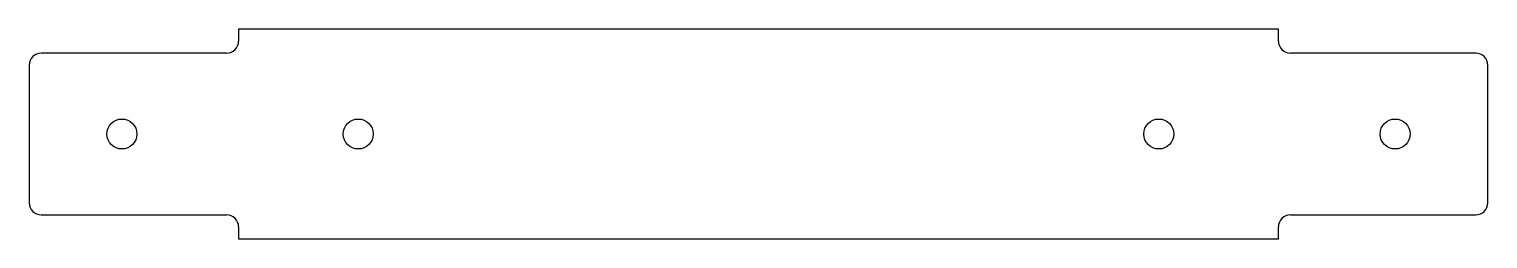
# Model space of a CAD drawing. Header units: millimetres. Extents: x 0 to 244, y 0 to 35.
import ezdxf

# ---------------------------------------------------------------- set-up
doc = ezdxf.new("R2010")
doc.units = ezdxf.units.MM

msp = doc.modelspace()

# ---------------------------------------------------------------- linework, layer by layer
at = {"color": 7, "linetype": 'Continuous', "lineweight": 25}
for p, q in [((35, 35), (35, 33)), ((208.8, 35), (35, 35)), ((208.8, 33), (208.8, 35)), ((33, 31), (2, 31)), ((241.8, 31), (210.8, 31)), ((0, 29), (0, 6)), ((243.8, 6), (243.8, 29)), ((2, 4), (33, 4)), ((210.8, 4), (241.8, 4)), ((35, 2), (35, 0)), ((35, 0), (208.8, 0)), ((208.8, 0), (208.8, 2))]:
    msp.add_line(p, q, dxfattribs=at)
for centre in [(15.5, 17.5), (55, 17.5), (188.8, 17.5), (228.3, 17.5)]:
    msp.add_circle(centre, 2.5, dxfattribs=at)
for centre, start, end in [((33, 33), 270, 0), ((210.8, 33), 180, 270), ((2, 29), 90, 180), ((241.8, 29), 0, 90), ((2, 6), 180, 270), ((241.8, 6), 270, 0), ((33, 2), 0, 90), ((210.8, 2), 90, 180)]:
    msp.add_arc(centre, 2, start, end, dxfattribs=at)

doc.saveas('drawing.dxf')
